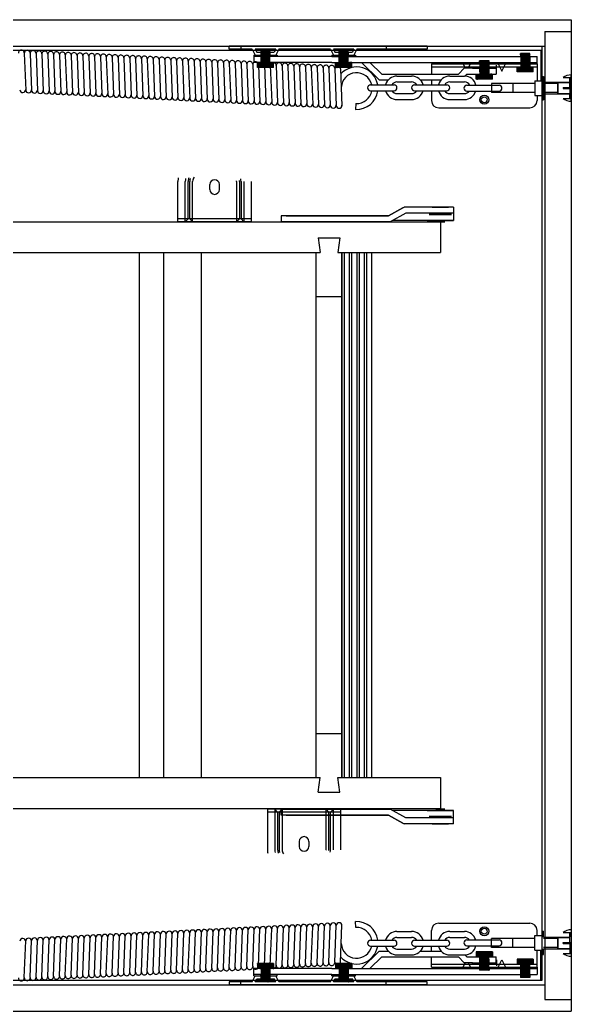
# Model space of a CAD drawing. Extents: x 336 to 3924, y 255 to 3108.
# Drawn here: x 2395 to 2772, y 967 to 1643 of the extents above; entities that cross this region are included whole.
import ezdxf

# ---------------------------------------------------------------- set-up
doc = ezdxf.new("R2010")
doc.units = 0
doc.header["$LTSCALE"] = 48.5
doc.header["$MEASUREMENT"] = 0
doc.layers.get('0').update_dxf_attribs({"linetype": 'CONTINUOUS'})
pattern_1 = [(135, (5014.53114, -12570.47671), (-0.0883883476, -0.0883883476), [])]
pattern_2 = [(225, (5014.53114, 15180.9382), (-0.0883883476, 0.0883883476), [])]

msp = doc.modelspace()

# ---------------------------------------------------------------- hatches: boundary and pattern name
at = {"linetype": 'CONTINUOUS', "ltscale": 2}
h = msp.add_hatch(dxfattribs=at)
h.set_pattern_fill('ANSI31', angle=90, style=0)
h.set_pattern_definition(pattern_1)
h.paths.add_polyline_path([(2566.08, 1621.23), (2566.26, 1623.23), (2559.81, 1623.23), (2559.98, 1621.23), (2559.98, 1614.23), (2557.53, 1614.23), (2557.53, 1610.73), (2568.53, 1610.73), (2568.53, 1614.23), (2566.08, 1614.23)])
h.paths.add_polyline_path([(2613.27, 1614.23), (2610.82, 1614.23), (2610.82, 1610.73), (2621.82, 1610.73), (2621.82, 1614.23), (2619.37, 1614.23), (2619.37, 1621.23), (2619.54, 1623.23), (2613.09, 1623.23), (2613.27, 1621.23)])
h = msp.add_hatch(dxfattribs=at)
h.set_pattern_fill('ANSI31', angle=90, style=0)
h.set_pattern_definition(pattern_1)
h.paths.add_polyline_path([(2709.21, 1606.23), (2706.76, 1606.23), (2706.76, 1602.73), (2717.76, 1602.73), (2717.76, 1606.23), (2715.31, 1606.23), (2715.31, 1613.23), (2715.48, 1615.23), (2709.03, 1615.23), (2709.21, 1613.23)])
h.paths.add_polyline_path([(2737.12, 1611.23), (2734.67, 1611.23), (2734.67, 1607.73), (2745.67, 1607.73), (2745.67, 1611.23), (2743.22, 1611.23), (2743.22, 1618.23), (2743.39, 1620.23), (2736.94, 1620.23), (2737.12, 1618.23)])
h = msp.add_hatch(dxfattribs=at)
h.set_pattern_fill('ANSI31', angle=90, style=0)
h.set_pattern_definition(pattern_2)
h.paths.add_polyline_path([(2709.21, 997.23), (2709.03, 995.23), (2715.48, 995.23), (2715.31, 997.23), (2715.31, 1004.23), (2717.76, 1004.23), (2717.76, 1007.73), (2706.76, 1007.73), (2706.76, 1004.23), (2709.21, 1004.23)])
h.paths.add_polyline_path([(2737.12, 999.23), (2737.12, 992.23), (2736.94, 990.23), (2743.39, 990.23), (2743.22, 992.23), (2743.22, 999.23), (2745.67, 999.23), (2745.67, 1002.73), (2734.67, 1002.73), (2734.67, 999.23)])
h = msp.add_hatch(dxfattribs=at)
h.set_pattern_fill('ANSI31', angle=90, style=0)
h.set_pattern_definition(pattern_2)
h.paths.add_polyline_path([(2566.08, 996.23), (2568.53, 996.23), (2568.53, 999.73), (2557.53, 999.73), (2557.53, 996.23), (2559.98, 996.23), (2559.98, 989.23), (2559.81, 987.23), (2566.26, 987.23), (2566.08, 989.23)])
h.paths.add_polyline_path([(2613.27, 989.23), (2613.09, 987.23), (2619.54, 987.23), (2619.37, 989.23), (2619.37, 996.23), (2621.82, 996.23), (2621.82, 999.73), (2610.82, 999.73), (2610.82, 996.23), (2613.27, 996.23)])

# ---------------------------------------------------------------- linework, layer by layer
at = {"color": 7, "linetype": 'CONTINUOUS', "ltscale": 2}
for p, q in [((1871.51, 1643.23), (2771.51, 1643.23)), ((2771.51, 1643.23), (2771.51, 967.23)), ((2753.51, 1635.23), (2771.51, 1635.23)), ((2753.51, 1635.23), (2753.51, 975.23)), ((1889.51, 1625.23), (2753.51, 1625.23)), ((2546.31, 1625.23), (2546.31, 1623.23)), ((2645.31, 1625.23), (2645.31, 1623.23)), ((2752.71, 1604.64), (2752.71, 1588.64)), ((2717.21, 1599.73), (2717.21, 1593.73)), ((2731.7, 1599.73), (2731.7, 1593.73)), ((2680.96, 1594.89), (2685.24, 1594.89)), ((2752.71, 1017.73), (2752.71, 1021.82)), ((2680.96, 1015.57), (2685.24, 1015.57)), ((2717.21, 1010.73), (2717.21, 1016.73)), ((2731.7, 1010.73), (2731.7, 1016.73)), ((2752.71, 1005.82), (2752.71, 1009.73)), ((2546.31, 985.23), (2546.31, 987.23)), ((2645.31, 985.23), (2645.31, 987.23)), ((1889.51, 985.23), (2753.51, 985.23)), ((2753.51, 975.23), (2771.51, 975.23)), ((1871.51, 967.23), (2771.51, 967.23))]:
    msp.add_line(p, q, dxfattribs=at)
at = {"color": 7, "linetype": 'CONTINUOUS'}
for p, q in [((2673.31, 1625.23), (2538.31, 1625.23)), ((2538.31, 1623.23), (2538.31, 1625.23)), ((2554.03, 1623.23), (2538.31, 1623.23)), ((2554.03, 1623.23), (2556.03, 1619.23)), ((2570.03, 1623.23), (2556.03, 1623.23)), ((2556.03, 1623.23), (2557.03, 1621.23)), ((2559.98, 1621.23), (2559.81, 1623.23)), ((2566.08, 1621.23), (2566.26, 1623.23)), ((2570.03, 1623.23), (2569.03, 1621.23)), ((2572.03, 1623.23), (2570.03, 1619.23)), ((2607.32, 1623.23), (2572.03, 1623.23)), ((2607.32, 1623.23), (2609.32, 1619.23)), ((2609.32, 1623.23), (2610.32, 1621.23)), ((2623.32, 1623.23), (2609.32, 1623.23)), ((2613.27, 1621.23), (2613.09, 1623.23)), ((2619.37, 1621.23), (2619.54, 1623.23)), ((2623.32, 1623.23), (2622.32, 1621.23)), ((2625.32, 1623.23), (2623.32, 1619.23)), ((2673.31, 1623.23), (2625.32, 1623.23)), ((2673.31, 1625.23), (2673.31, 1623.23)), ((2751.51, 1625.23), (2751.51, 988.23)), ((2751.51, 1622.23), (1892.51, 1622.23)), ((2398.52, 1620.35), (2399.46, 1595.37)), ((2402.52, 1620.15), (2403.46, 1595.17)), ((2406.51, 1619.96), (2407.45, 1594.97)), ((2410.51, 1619.76), (2411.45, 1594.77)), ((2414.5, 1619.56), (2415.44, 1594.57)), ((2418.5, 1619.36), (2419.44, 1594.38)), ((2422.49, 1619.16), (2423.43, 1594.18)), ((2426.49, 1618.96), (2427.43, 1593.98)), ((2430.48, 1618.76), (2431.42, 1593.78)), ((2434.48, 1618.56), (2435.42, 1593.58)), ((2438.47, 1618.36), (2439.41, 1593.38)), ((2442.47, 1618.17), (2443.41, 1593.18)), ((2446.46, 1617.97), (2447.4, 1592.98)), ((2450.46, 1617.77), (2451.4, 1592.78)), ((2454.45, 1617.57), (2455.39, 1592.59)), ((2458.45, 1617.37), (2459.39, 1592.39)), ((2462.44, 1617.17), (2463.38, 1592.19)), ((2466.44, 1616.97), (2467.38, 1591.99)), ((2470.43, 1616.77), (2471.37, 1591.79)), ((2474.43, 1616.57), (2475.37, 1591.59)), ((2478.42, 1616.38), (2479.36, 1591.39)), ((2482.42, 1616.18), (2483.36, 1591.19)), ((2486.41, 1615.98), (2487.35, 1590.99)), ((2490.41, 1615.78), (2491.35, 1590.8)), ((2555.03, 1619.23), (2559.98, 1619.23)), ((2555.03, 1619.23), (2555.03, 1618.23)), ((2555.03, 1618.23), (2555.03, 1614.23)), ((2559.98, 1618.23), (2555.03, 1618.23)), ((2557.03, 1621.23), (2559.98, 1621.23)), ((2559.78, 1619.23), (2559.78, 1618.23)), ((2559.98, 1614.23), (2559.98, 1621.23)), ((2559.98, 1621.23), (2559.98, 1619.23)), ((2566.08, 1614.23), (2566.08, 1621.23)), ((2566.08, 1621.23), (2566.08, 1619.23)), ((2566.08, 1621.23), (2569.03, 1621.23)), ((2566.08, 1619.23), (2571.03, 1619.23)), ((2608.32, 1618.23), (2566.08, 1618.23)), ((2566.28, 1619.23), (2566.28, 1618.23)), ((2571.03, 1619.23), (2571.03, 1618.23)), ((2608.32, 1619.23), (2613.27, 1619.23)), ((2608.32, 1619.23), (2608.32, 1618.23)), ((2608.32, 1618.23), (2613.27, 1618.23)), ((2610.32, 1621.23), (2613.27, 1621.23)), ((2613.07, 1619.23), (2613.07, 1618.23)), ((2613.27, 1614.23), (2613.27, 1621.23)), ((2613.27, 1621.23), (2613.27, 1619.23)), ((2619.37, 1614.23), (2619.37, 1621.23)), ((2619.37, 1621.23), (2619.37, 1619.23)), ((2619.37, 1621.23), (2622.32, 1621.23)), ((2619.37, 1619.23), (2624.32, 1619.23)), ((2619.37, 1618.23), (2624.32, 1618.23)), ((2619.57, 1619.23), (2619.57, 1618.23)), ((2624.32, 1619.23), (2624.32, 1618.23)), ((2624.32, 1618.23), (2737.21, 1618.23)), ((2750.71, 1622.23), (2624.82, 1622.23)), ((2743.39, 1620.23), (2736.94, 1620.23)), ((2737.12, 1618.23), (2736.94, 1620.23)), ((2737.12, 1618.23), (2737.12, 1611.23)), ((2743.22, 1618.23), (2743.39, 1620.23)), ((2743.22, 1618.23), (2743.22, 1611.23)), ((2743.31, 1618.23), (2748.26, 1618.23)), ((2748.26, 1613.23), (2748.26, 1618.23)), ((2750.71, 1622.23), (2750.71, 1601.73)), ((2494.4, 1615.58), (2495.34, 1590.6)), ((2498.4, 1615.38), (2499.34, 1590.4)), ((2502.39, 1615.18), (2503.33, 1590.2)), ((2506.39, 1614.98), (2507.33, 1590)), ((2510.39, 1614.78), (2511.32, 1589.8)), ((2514.38, 1614.59), (2515.32, 1589.6)), ((2518.38, 1614.39), (2519.31, 1589.4)), ((2522.37, 1614.19), (2523.31, 1589.2)), ((2526.37, 1613.99), (2527.3, 1589.01)), ((2530.36, 1613.79), (2531.3, 1588.81)), ((2534.36, 1613.59), (2535.29, 1588.61)), ((2538.35, 1613.39), (2539.29, 1588.41)), ((2542.35, 1613.19), (2543.28, 1588.21)), ((2546.34, 1612.99), (2547.28, 1588.01)), ((2550.34, 1612.8), (2551.27, 1587.81)), ((2554.33, 1612.6), (2555.27, 1587.61)), ((2559.98, 1614.23), (2555.03, 1614.23)), ((2557.53, 1610.73), (2557.53, 1614.23)), ((2568.53, 1610.73), (2557.53, 1610.73)), ((2558.33, 1612.4), (2559.26, 1587.42)), ((2562.32, 1612.2), (2563.26, 1587.22)), ((2608.32, 1614.23), (2566.08, 1614.23)), ((2566.32, 1612), (2567.25, 1587.02)), ((2568.53, 1610.73), (2568.53, 1614.23)), ((2570.31, 1611.8), (2571.25, 1586.82)), ((2574.31, 1611.6), (2575.24, 1586.62)), ((2578.3, 1611.4), (2579.24, 1586.42)), ((2582.3, 1611.2), (2583.23, 1586.22)), ((2586.29, 1611.01), (2587.23, 1586.02)), ((2590.29, 1610.81), (2591.22, 1585.82)), ((2594.28, 1610.61), (2595.22, 1585.63)), ((2598.28, 1610.41), (2599.21, 1585.43)), ((2602.27, 1610.21), (2603.21, 1585.23)), ((2606.27, 1610.01), (2607.2, 1585.03)), ((2608.32, 1614.23), (2613.27, 1614.23)), ((2610.26, 1609.81), (2611.2, 1584.83)), ((2610.82, 1610.73), (2610.82, 1614.23)), ((2621.82, 1610.73), (2610.82, 1610.73)), ((2614.25, 1609.72), (2615.19, 1584.63)), ((2619.37, 1614.23), (2709.12, 1614.23)), ((2621.82, 1610.73), (2621.82, 1614.23)), ((2640.6, 1602.23), (2628.6, 1614.23)), ((2642.26, 1606.23), (2634.26, 1614.23)), ((2676.26, 1613.23), (2709.21, 1613.23)), ((2676.26, 1613.23), (2676.26, 1606.23)), ((2676.26, 1611.23), (2709.21, 1611.23)), ((2698.6, 1610.23), (2694.6, 1606.23)), ((2697.76, 1613.23), (2699.26, 1610.23)), ((2704.26, 1610.23), (2698.6, 1610.23)), ((2701.26, 1610.23), (2702.76, 1613.23)), ((2704.26, 1611.23), (2704.26, 1610.23)), ((2704.26, 1610.23), (2709.21, 1610.23)), ((2709.01, 1611.23), (2709.01, 1610.23)), ((2715.48, 1615.23), (2709.03, 1615.23)), ((2709.21, 1613.23), (2709.03, 1615.23)), ((2709.21, 1613.23), (2709.21, 1606.23)), ((2709.21, 1607.73), (2709.21, 1609.73)), ((2715.31, 1613.23), (2715.48, 1615.23)), ((2715.31, 1613.23), (2715.31, 1606.23)), ((2715.31, 1613.23), (2737.21, 1613.23)), ((2715.31, 1611.23), (2737.21, 1611.23)), ((2715.31, 1610.23), (2720.26, 1610.23)), ((2715.31, 1607.73), (2715.31, 1609.73)), ((2715.39, 1614.23), (2737.21, 1614.23)), ((2715.51, 1611.23), (2715.51, 1610.23)), ((2720.26, 1611.23), (2720.26, 1610.23)), ((2720.26, 1610.23), (2720.26, 1606.23)), ((2720.55, 1608.23, 0.07), (2720.55, 1612.23, 0.07)), ((2721.76, 1613.23), (2724.26, 1608.23)), ((2724.26, 1608.23), (2726.76, 1613.23)), ((2732.26, 1613.23), (2732.26, 1614.23)), ((2732.26, 1613.23), (2737.21, 1613.23)), ((2734.67, 1607.73), (2734.67, 1611.23)), ((2737.01, 1613.23), (2737.01, 1614.23)), ((2743.31, 1614.23), (2748.26, 1614.23)), ((2743.31, 1613.23), (2748.26, 1613.23)), ((2743.31, 1613.23), (2748.26, 1613.23)), ((2743.31, 1611.23), (2748.26, 1611.23)), ((2743.51, 1613.23), (2743.51, 1614.23)), ((2745.67, 1607.73), (2745.67, 1611.23)), ((2748.26, 1613.23), (2748.26, 1601.73)), ((2640.6, 1602.23), (2646.75, 1602.23)), ((2642.26, 1606.23), (2694.6, 1606.23)), ((2652.71, 1604.89), (2662.71, 1604.89)), ((2668.66, 1602.23), (2682.75, 1602.23)), ((2676.26, 1602.23), (2676.26, 1598.89)), ((2688.71, 1604.89), (2698.71, 1604.89)), ((2700.26, 1606.23), (2698.91, 1604.88)), ((2700.26, 1606.23), (2709.21, 1606.23)), ((2706.76, 1602.73), (2706.76, 1606.23)), ((2717.76, 1602.73), (2706.76, 1602.73)), ((2715.31, 1606.23), (2720.26, 1606.23)), ((2717.76, 1602.73), (2717.76, 1606.23)), ((2745.67, 1607.73), (2734.67, 1607.73)), ((2751.71, 1604.64), (2751.71, 1588.64)), ((2751.71, 1604.64), (2752.71, 1604.64)), ((2766.01, 1603.85), (2771.51, 1603.85)), ((2770.71, 1597.53), (2770.71, 1603.85)), ((2771.51, 1587.73), (2771.51, 1605.73)), ((2634.64, 1598.89), (2650.71, 1598.89)), ((2652.71, 1600.89), (2662.71, 1600.89)), ((2664.71, 1598.89), (2686.71, 1598.89)), ((2688.71, 1600.89), (2698.71, 1600.89)), ((2700.33, 1598.63), (2722.33, 1598.63)), ((2746.71, 1599.73), (2717.21, 1599.73)), ((2746.71, 1601.73), (2746.71, 1591.73)), ((2746.71, 1601.73), (2751.71, 1601.73)), ((2746.71, 1599.73), (2746.71, 1593.73)), ((2762.51, 1599.73), (2751.71, 1599.73)), ((2752.71, 1600.73), (2770.71, 1600.73)), ((2762.51, 1600.48), (2770.31, 1600.48)), ((2762.51, 1592.98), (2762.51, 1600.48)), ((2762.51, 1600.48), (2762.51, 1592.98)), ((2766.01, 1597.13), (2766.01, 1596.33)), ((2766.01, 1597.13), (2770.31, 1597.13)), ((2766.01, 1596.33), (2770.31, 1596.33)), ((2770.71, 1596.4), (2770.71, 1589.61)), ((2634.64, 1594.89), (2650.71, 1594.89)), ((2652.71, 1592.89), (2662.71, 1592.89)), ((2652.71, 1588.89), (2662.71, 1588.89)), ((2664.71, 1594.89), (2680.96, 1594.89)), ((2676.26, 1594.89), (2676.26, 1588.23)), ((2685.24, 1594.89), (2686.71, 1594.89)), ((2688.71, 1592.89), (2698.71, 1592.89)), ((2688.71, 1588.89), (2698.71, 1588.89)), ((2700.33, 1594.63), (2722.33, 1594.63)), ((2746.71, 1593.73), (2717.21, 1593.73)), ((2746.71, 1591.73), (2751.71, 1591.73)), ((2748.26, 1591.73), (2748.26, 1588.23)), ((2762.51, 1593.73), (2751.71, 1593.73)), ((2751.71, 1588.64), (2752.71, 1588.64)), ((2752.71, 1592.73), (2770.71, 1592.73)), ((2762.51, 1592.98), (2770.31, 1592.98)), ((2766.01, 1589.61), (2771.51, 1589.61)), ((2770.71, 1589.61), (2770.71, 1592.58)), ((2624.69, 1586.16), (2624.49, 1582.17)), ((2681.26, 1583.23), (2743.26, 1583.23)), ((2503.32, 1505.48), (2503.32, 1532.98)), ((2508.32, 1505.48), (2508.32, 1532.98)), ((2510.32, 1507.48), (2510.32, 1532.98)), ((2511.32, 1507.48), (2511.32, 1532.98)), ((2513.32, 1505.48), (2513.32, 1532.98)), ((2525.07, 1527.48), (2525.07, 1530.98)), ((2531.57, 1527.48), (2531.57, 1530.98)), ((2543.32, 1532.98), (2543.32, 1505.48)), ((2545.32, 1532.98), (2545.32, 1507.48)), ((2546.32, 1532.98), (2546.32, 1507.48)), ((2548.32, 1532.98), (2548.32, 1505.48)), ((2553.32, 1532.98), (2553.32, 1505.48)), ((2647.01, 1509.48), (2656.8, 1514.97)), ((2656.8, 1514.97, 25), (2647.01, 1509.48, 25)), ((2656.8, 1514.97), (2657.71, 1515.48)), ((2656.8, 1514.97, 25), (2657.71, 1515.48, 25)), ((2657.71, 1515.48), (2657.71, 1515.48, 25)), ((2658.76, 1515.48), (2657.71, 1515.48)), ((2687.81, 1515.48, 25), (2657.71, 1515.48, 25)), ((2691.16, 1515.48), (2658.76, 1515.48)), ((2691.16, 1515.48, 12.5), (2691.16, 1506.48, 12.5)), ((2553.32, 1507.48), (2503.32, 1507.48)), ((2510.32, 1507.48), (2508.32, 1505.48)), ((2513.32, 1505.48), (2511.32, 1507.48)), ((2545.32, 1507.48), (2543.32, 1505.48)), ((2548.32, 1505.48), (2546.32, 1507.48)), ((2647.01, 1509.48), (2573.67, 1509.48)), ((2573.67, 1509.48, 12.5), (2573.67, 1509.48)), ((2573.67, 1509.48, 12.5), (2573.67, 1505.48)), ((2577.02, 1509.48, 25), (2647.01, 1509.48, 25)), ((2647.01, 1509.48, 25), (2647.01, 1509.48)), ((2658.76, 1511.48), (2648.06, 1505.48)), ((2691.16, 1511.48), (2658.76, 1511.48)), ((2687.81, 1511.48, 25), (2658.76, 1511.48, 25)), ((1929.32, 1505.48), (2682.32, 1505.48)), ((2553.32, 1505.48), (2503.32, 1505.48)), ((2573.67, 1505.48, 37.5), (2648.06, 1505.48, 25)), ((2648.06, 1505.48), (2573.67, 1505.48, 12.5)), ((2682.32, 1505.48), (2682.32, 1484.48)), ((2598.97, 1494.48), (2613.67, 1494.48)), ((2598.97, 1494.48), (2600.3, 1484.48)), ((2613.67, 1494.48), (2612.34, 1484.48)), ((2361.34, 1484.48), (2600.3, 1484.48)), ((2476.91, 1484.48), (2476.91, 1324.32)), ((2493.36, 1484.48), (2493.36, 1324.32)), ((2519.25, 1484.48), (2519.25, 1324.32)), ((2597.57, 1324.32), (2597.57, 1484.48)), ((2612.34, 1484.48), (2682.32, 1484.48)), ((2615.07, 1324.32), (2615.07, 1484.48)), ((2615.26, 1324.32), (2615.26, 1484.48)), ((2616.86, 1324.32), (2616.86, 1484.48)), ((2620.4, 1324.32), (2620.4, 1484.48)), ((2621.99, 1324.32), (2621.99, 1484.48)), ((2625.53, 1324.32), (2625.53, 1484.48)), ((2627.12, 1324.32), (2627.12, 1484.48)), ((2630.66, 1324.32), (2630.66, 1484.48)), ((2632.25, 1324.32), (2632.25, 1484.48)), ((2635.63, 1324.32), (2635.63, 1484.48)), ((2597.57, 1454.48), (2615.07, 1454.48)), ((2476.91, 1324.32), (2476.91, 1126.48)), ((2493.36, 1324.32), (2493.36, 1126.48)), ((2519.25, 1324.32), (2519.25, 1126.48)), ((2597.57, 1126.48), (2597.57, 1324.32)), ((2615.07, 1126.48), (2615.07, 1324.32)), ((2615.26, 1126.48), (2615.26, 1324.32)), ((2616.86, 1126.48), (2616.86, 1324.32)), ((2620.4, 1126.48), (2620.4, 1324.32)), ((2621.99, 1126.48), (2621.99, 1324.32)), ((2625.53, 1126.48), (2625.53, 1324.32)), ((2627.12, 1126.48), (2627.12, 1324.32)), ((2630.66, 1126.48), (2630.66, 1324.32)), ((2632.25, 1126.48), (2632.25, 1324.32)), ((2635.63, 1126.48), (2635.63, 1324.32)), ((2597.57, 1156.48), (2615.07, 1156.48)), ((2361.34, 1126.48), (2600.3, 1126.48)), ((2598.97, 1116.48), (2600.3, 1126.48)), ((2613.67, 1116.48), (2612.34, 1126.48)), ((2612.34, 1126.48), (2682.32, 1126.48)), ((2598.97, 1116.48), (2613.67, 1116.48)), ((1929.32, 1105.48), (2682.32, 1105.48)), ((2614.32, 1104.98), (2564.32, 1104.98)), ((2564.32, 1104.98), (2564.32, 1077.48)), ((2614.32, 1102.98), (2564.32, 1102.98)), ((2571.32, 1102.98), (2569.32, 1104.98)), ((2569.32, 1104.98), (2569.32, 1077.48)), ((2571.32, 1102.98), (2571.32, 1077.48)), ((2574.32, 1104.98), (2572.32, 1102.98)), ((2572.32, 1102.98), (2572.32, 1077.48)), ((2648.06, 1104.98), (2573.67, 1104.98, 12.5)), ((2573.67, 1100.98, 12.5), (2573.67, 1104.98)), ((2573.67, 1104.98, 37.5), (2648.06, 1104.98, 25)), ((2574.32, 1104.98), (2574.32, 1077.48)), ((2606.32, 1102.98), (2604.32, 1104.98)), ((2604.32, 1077.48), (2604.32, 1104.98)), ((2606.32, 1077.48), (2606.32, 1102.98)), ((2609.32, 1104.98), (2607.32, 1102.98)), ((2607.32, 1077.48), (2607.32, 1102.98)), ((2609.32, 1077.48), (2609.32, 1104.98)), ((2614.32, 1077.48), (2614.32, 1104.98)), ((2658.76, 1098.98), (2648.06, 1104.98)), ((2691.16, 1094.98, 12.5), (2691.16, 1103.98, 12.5)), ((2573.67, 1100.98, 12.5), (2573.67, 1100.98)), ((2647.01, 1100.98), (2573.67, 1100.98)), ((2577.02, 1100.98, 25), (2647.01, 1100.98, 25)), ((2647.01, 1100.98, 25), (2647.01, 1100.98)), ((2647.01, 1100.98), (2656.8, 1095.49)), ((2656.8, 1095.49, 25), (2647.01, 1100.98, 25)), ((2656.8, 1095.49), (2657.71, 1094.98)), ((2656.8, 1095.49, 25), (2657.71, 1094.98, 25)), ((2691.16, 1098.98), (2658.76, 1098.98)), ((2687.81, 1098.98, 25), (2658.76, 1098.98, 25)), ((2657.71, 1094.98), (2657.71, 1094.98, 25)), ((2658.76, 1094.98), (2657.71, 1094.98)), ((2687.81, 1094.98, 25), (2657.71, 1094.98, 25)), ((2691.16, 1094.98), (2658.76, 1094.98)), ((2586.07, 1082.98), (2586.07, 1079.48)), ((2592.57, 1082.98), (2592.57, 1079.48)), ((2624.69, 1024.3), (2624.49, 1028.29)), ((2514.38, 995.88), (2515.32, 1020.86)), ((2518.38, 996.08), (2519.31, 1021.06)), ((2522.37, 996.27), (2523.31, 1021.26)), ((2526.37, 996.47), (2527.3, 1021.46)), ((2530.36, 996.67), (2531.3, 1021.65)), ((2534.36, 996.87), (2535.29, 1021.85)), ((2538.35, 997.07), (2539.29, 1022.05)), ((2542.35, 997.27), (2543.28, 1022.25)), ((2546.34, 997.47), (2547.28, 1022.45)), ((2550.34, 997.67), (2551.27, 1022.65)), ((2554.33, 997.87), (2555.27, 1022.85)), ((2558.33, 998.06), (2559.26, 1023.05)), ((2562.32, 998.26), (2563.26, 1023.25)), ((2566.32, 998.46), (2567.25, 1023.44)), ((2570.31, 998.66), (2571.25, 1023.64)), ((2574.31, 998.86), (2575.24, 1023.84)), ((2578.3, 999.06), (2579.24, 1024.04)), ((2582.3, 999.26), (2583.23, 1024.24)), ((2586.29, 999.46), (2587.23, 1024.44)), ((2590.29, 999.66), (2591.22, 1024.64)), ((2594.28, 999.85), (2595.22, 1024.84)), ((2598.28, 1000.05), (2599.21, 1025.04)), ((2602.27, 1000.25), (2603.21, 1025.23)), ((2606.27, 1000.45), (2607.2, 1025.43)), ((2610.26, 1000.65), (2611.2, 1025.63)), ((2614.25, 1000.75), (2615.19, 1025.83)), ((2652.71, 1021.57), (2662.71, 1021.57)), ((2676.26, 1015.57), (2676.26, 1022.23)), ((2681.26, 1027.23), (2743.26, 1027.23)), ((2688.71, 1021.57), (2698.71, 1021.57)), ((2748.26, 1018.73), (2748.26, 1022.23)), ((2751.71, 1021.82), (2752.71, 1021.82)), ((2751.71, 1005.82), (2751.71, 1021.82)), ((2766.01, 1020.85), (2771.51, 1020.85)), ((2770.71, 1014.06), (2770.71, 1020.85)), ((2770.71, 1020.85), (2770.71, 1017.88)), ((2771.51, 1022.73), (2771.51, 1004.73)), ((2398.52, 990.11), (2399.46, 1015.09)), ((2402.52, 990.31), (2403.46, 1015.29)), ((2406.51, 990.51), (2407.45, 1015.49)), ((2410.51, 990.71), (2411.45, 1015.69)), ((2414.5, 990.9), (2415.44, 1015.89)), ((2418.5, 991.1), (2419.44, 1016.09)), ((2422.49, 991.3), (2423.43, 1016.28)), ((2426.49, 991.5), (2427.43, 1016.48)), ((2430.48, 991.7), (2431.42, 1016.68)), ((2434.48, 991.9), (2435.42, 1016.88)), ((2438.47, 992.1), (2439.41, 1017.08)), ((2442.47, 992.3), (2443.41, 1017.28)), ((2446.46, 992.5), (2447.4, 1017.48)), ((2450.46, 992.69), (2451.4, 1017.68)), ((2454.45, 992.89), (2455.39, 1017.88)), ((2458.45, 993.09), (2459.39, 1018.07)), ((2462.44, 993.29), (2463.38, 1018.27)), ((2466.44, 993.49), (2467.38, 1018.47)), ((2470.43, 993.69), (2471.37, 1018.67)), ((2474.43, 993.89), (2475.37, 1018.87)), ((2478.42, 994.09), (2479.36, 1019.07)), ((2482.42, 994.29), (2483.36, 1019.27)), ((2486.41, 994.48), (2487.35, 1019.47)), ((2490.41, 994.68), (2491.35, 1019.67)), ((2494.4, 994.88), (2495.34, 1019.86)), ((2498.4, 995.08), (2499.34, 1020.06)), ((2502.39, 995.28), (2503.33, 1020.26)), ((2506.39, 995.48), (2507.33, 1020.46)), ((2510.39, 995.68), (2511.32, 1020.66)), ((2634.64, 1015.57), (2650.71, 1015.57)), ((2652.71, 1017.57), (2662.71, 1017.57)), ((2664.71, 1015.57), (2680.96, 1015.57)), ((2685.24, 1015.57), (2686.71, 1015.57)), ((2688.71, 1017.57), (2698.71, 1017.57)), ((2700.33, 1015.83), (2722.33, 1015.83)), ((2746.71, 1016.73), (2717.21, 1016.73)), ((2746.71, 1018.73), (2751.71, 1018.73)), ((2746.71, 1008.73), (2746.71, 1018.73)), ((2746.71, 1010.73), (2746.71, 1016.73)), ((2752.71, 1017.73), (2770.71, 1017.73)), ((2762.51, 1016.73), (2752.71, 1016.73)), ((2762.51, 1017.48), (2770.31, 1017.48)), ((2762.51, 1009.98), (2762.51, 1017.48)), ((2762.51, 1017.48), (2762.51, 1009.98)), ((2766.01, 1014.13), (2770.31, 1014.13)), ((2766.01, 1013.33), (2766.01, 1014.13)), ((2640.6, 1008.23), (2628.6, 996.23)), ((2634.64, 1011.57), (2650.71, 1011.57)), ((2640.6, 1008.23), (2646.75, 1008.23)), ((2652.71, 1009.57), (2662.71, 1009.57)), ((2664.71, 1011.57), (2686.71, 1011.57)), ((2668.66, 1008.23), (2682.75, 1008.23)), ((2676.26, 1008.23), (2676.26, 1011.57)), ((2688.71, 1009.57), (2698.71, 1009.57)), ((2700.33, 1011.83), (2722.33, 1011.83)), ((2717.76, 1007.73), (2706.76, 1007.73)), ((2706.76, 1007.73), (2706.76, 1004.23)), ((2746.71, 1010.73), (2717.21, 1010.73)), ((2717.76, 1007.73), (2717.76, 1004.23)), ((2746.71, 1008.73), (2751.71, 1008.73)), ((2748.26, 997.23), (2748.26, 1008.73)), ((2750.71, 988.23), (2750.71, 1008.73)), ((2762.51, 1010.73), (2752.71, 1010.73)), ((2752.71, 1009.73), (2770.71, 1009.73)), ((2762.51, 1009.98), (2770.31, 1009.98)), ((2766.01, 1013.33), (2770.31, 1013.33)), ((2770.71, 1012.93), (2770.71, 1006.61)), ((2642.26, 1004.23), (2634.26, 996.23)), ((2642.26, 1004.23), (2694.6, 1004.23)), ((2652.71, 1005.57), (2662.71, 1005.57)), ((2676.26, 997.23), (2676.26, 1004.23)), ((2688.71, 1005.57), (2698.71, 1005.57)), ((2698.6, 1000.23), (2694.6, 1004.23)), ((2700.26, 1004.23), (2698.91, 1005.58)), ((2700.26, 1004.23), (2709.21, 1004.23)), ((2709.21, 997.23), (2709.21, 1004.23)), ((2709.21, 1002.73), (2709.21, 1000.73)), ((2715.31, 997.23), (2715.31, 1004.23)), ((2715.31, 1004.23), (2720.26, 1004.23)), ((2715.31, 1002.73), (2715.31, 1000.73)), ((2720.26, 1000.23), (2720.26, 1004.23)), ((2720.55, 1002.23, 0.07), (2720.55, 998.23, 0.07)), ((2721.76, 997.23), (2724.26, 1002.23)), ((2724.26, 1002.23), (2726.76, 997.23)), ((2734.67, 1002.73), (2734.67, 999.23)), ((2745.67, 1002.73), (2734.67, 1002.73)), ((2745.67, 1002.73), (2745.67, 999.23)), ((2751.71, 1005.82), (2752.71, 1005.82)), ((2766.01, 1006.61), (2771.51, 1006.61)), ((2559.98, 996.23), (2555.03, 996.23)), ((2555.03, 992.23), (2555.03, 996.23)), ((2557.53, 999.73), (2557.53, 996.23)), ((2568.53, 999.73), (2557.53, 999.73)), ((2559.98, 996.23), (2559.98, 989.23)), ((2608.32, 996.23), (2566.08, 996.23)), ((2566.08, 996.23), (2566.08, 989.23)), ((2568.53, 999.73), (2568.53, 996.23)), ((2608.32, 996.23), (2613.27, 996.23)), ((2610.82, 999.73), (2610.82, 996.23)), ((2621.82, 999.73), (2610.82, 999.73)), ((2613.27, 996.23), (2613.27, 989.23)), ((2619.37, 996.23), (2709.12, 996.23)), ((2619.37, 996.23), (2619.37, 989.23)), ((2621.82, 999.73), (2621.82, 996.23)), ((2676.26, 999.23), (2709.21, 999.23)), ((2676.26, 997.23), (2709.21, 997.23)), ((2697.76, 997.23), (2699.26, 1000.23)), ((2704.26, 1000.23), (2698.6, 1000.23)), ((2701.26, 1000.23), (2702.76, 997.23)), ((2704.26, 999.23), (2704.26, 1000.23)), ((2704.26, 1000.23), (2709.21, 1000.23)), ((2709.01, 999.23), (2709.01, 1000.23)), ((2709.21, 997.23), (2709.03, 995.23)), ((2715.48, 995.23), (2709.03, 995.23)), ((2715.31, 1000.23), (2720.26, 1000.23)), ((2715.31, 999.23), (2737.21, 999.23)), ((2715.31, 997.23), (2737.21, 997.23)), ((2715.31, 997.23), (2715.48, 995.23)), ((2715.39, 996.23), (2737.21, 996.23)), ((2715.51, 999.23), (2715.51, 1000.23)), ((2720.26, 999.23), (2720.26, 1000.23)), ((2732.26, 997.23), (2737.21, 997.23)), ((2732.26, 997.23), (2732.26, 996.23)), ((2737.01, 997.23), (2737.01, 996.23)), ((2737.12, 992.23), (2737.12, 999.23)), ((2743.22, 992.23), (2743.22, 999.23)), ((2743.31, 999.23), (2748.26, 999.23)), ((2743.31, 997.23), (2748.26, 997.23)), ((2743.31, 997.23), (2748.26, 997.23)), ((2743.31, 996.23), (2748.26, 996.23)), ((2743.51, 997.23), (2743.51, 996.23)), ((2748.26, 997.23), (2748.26, 992.23)), ((2751.51, 988.23), (1892.51, 988.23)), ((2554.03, 987.23), (2538.31, 987.23)), ((2538.31, 987.23), (2538.31, 985.23)), ((2554.03, 987.23), (2556.03, 991.23)), ((2559.98, 992.23), (2555.03, 992.23)), ((2555.03, 991.23), (2555.03, 992.23)), ((2555.03, 991.23), (2559.98, 991.23)), ((2556.03, 987.23), (2557.03, 989.23)), ((2570.03, 987.23), (2556.03, 987.23)), ((2557.03, 989.23), (2559.98, 989.23)), ((2559.78, 991.23), (2559.78, 992.23)), ((2559.98, 989.23), (2559.81, 987.23)), ((2559.98, 989.23), (2559.98, 991.23)), ((2608.32, 992.23), (2566.08, 992.23)), ((2566.08, 991.23), (2571.03, 991.23)), ((2566.08, 989.23), (2566.08, 991.23)), ((2566.08, 989.23), (2569.03, 989.23)), ((2566.08, 989.23), (2566.26, 987.23)), ((2566.28, 991.23), (2566.28, 992.23)), ((2570.03, 987.23), (2569.03, 989.23)), ((2572.03, 987.23), (2570.03, 991.23)), ((2571.03, 991.23), (2571.03, 992.23)), ((2607.32, 987.23), (2572.03, 987.23)), ((2607.32, 987.23), (2609.32, 991.23)), ((2608.32, 992.23), (2613.27, 992.23)), ((2608.32, 991.23), (2608.32, 992.23)), ((2608.32, 991.23), (2613.27, 991.23)), ((2609.32, 987.23), (2610.32, 989.23)), ((2623.32, 987.23), (2609.32, 987.23)), ((2610.32, 989.23), (2613.27, 989.23)), ((2613.07, 991.23), (2613.07, 992.23)), ((2613.27, 989.23), (2613.09, 987.23)), ((2613.27, 989.23), (2613.27, 991.23)), ((2619.37, 992.23), (2624.32, 992.23)), ((2619.37, 991.23), (2624.32, 991.23)), ((2619.37, 989.23), (2619.37, 991.23)), ((2619.37, 989.23), (2622.32, 989.23)), ((2619.37, 989.23), (2619.54, 987.23)), ((2619.57, 991.23), (2619.57, 992.23)), ((2623.32, 987.23), (2622.32, 989.23)), ((2625.32, 987.23), (2623.32, 991.23)), ((2624.32, 992.23), (2737.21, 992.23)), ((2624.32, 991.23), (2624.32, 992.23)), ((2750.71, 988.23), (2624.82, 988.23)), ((2673.31, 987.23), (2625.32, 987.23)), ((2673.31, 985.23), (2673.31, 987.23)), ((2737.12, 992.23), (2736.94, 990.23)), ((2743.39, 990.23), (2736.94, 990.23)), ((2743.22, 992.23), (2743.39, 990.23)), ((2743.31, 992.23), (2748.26, 992.23)), ((2673.31, 985.23), (2538.31, 985.23))]:
    msp.add_line(p, q, dxfattribs=at)
at = {"color": 7, "linetype": 'CONTINUOUS', "extrusion": (-1.22461e-16, 1, 0)}
for p, q in [((2691.16, 1506.48, 37.5), (2649.84, 1506.48, 37.5)), ((2673.36, 1506.48, 12.5), (2691.16, 1506.48, 12.5))]:
    msp.add_line(p, q, dxfattribs=at)
msp.add_line((2682.32, 1126.48), (2682.32, 1103.74))
at = {"color": 7, "linetype": 'CONTINUOUS', "extrusion": (-1.22461e-16, -1, 0)}
for p, q in [((2691.16, 1103.98, 37.5), (2649.84, 1103.98, 37.5)), ((2673.36, 1103.98, 12.5), (2691.16, 1103.98, 12.5))]:
    msp.add_line(p, q, dxfattribs=at)
at = {"color": 7, "linetype": 'CONTINUOUS'}
for centre, radius in [((2712.26, 1588.73), 3.05), ((2712.21, 1588.73), 2), ((2712.26, 1021.73), 3.05), ((2712.21, 1021.73), 2)]:
    msp.add_circle(centre, radius, dxfattribs=at)
at = {"color": 7, "linetype": 'CONTINUOUS', "extrusion": (1.22461e-16, -1, 0)}
msp.add_circle((2682.26, 12.5, -1515.48), 5.5, dxfattribs=at)
at = {"color": 7, "linetype": 'CONTINUOUS', "extrusion": (-1.22461e-16, 1, 0)}
for centre, radius in [((-2682.26, 12.5, 1510.48), 7.55), ((-2682.26, 12.5, 1510.48), 3.25), ((-2682.26, 12.5, 1505.48), 3)]:
    msp.add_circle(centre, radius, dxfattribs=at)
at = {"color": 7, "linetype": 'CONTINUOUS', "extrusion": (-1.22461e-16, -1, 0)}
for centre, radius in [((2682.26, 12.5, -1104.98), 3), ((2682.26, 12.5, -1099.98), 7.55), ((2682.26, 12.5, -1099.98), 3.25)]:
    msp.add_circle(centre, radius, dxfattribs=at)
at = {"color": 7, "linetype": 'CONTINUOUS', "extrusion": (1.22461e-16, 1, 0)}
msp.add_circle((-2682.26, 12.5, 1094.98), 5.5, dxfattribs=at)
at = {"color": 7, "linetype": 'CONTINUOUS'}
for centre, radius, start, end in [((2396.53, 1620.63), 2, 2.15, 182.15), ((2400.52, 1620.43), 2, 2.15, 182.15), ((2404.52, 1620.23), 2, 2.15, 182.15), ((2408.51, 1620.03), 2, 2.15, 182.15), ((2412.51, 1619.83), 2, 2.15, 182.15), ((2416.5, 1619.63), 2, 2.15, 182.15), ((2420.5, 1619.43), 2, 2.15, 182.15), ((2424.49, 1619.23), 2, 2.15, 182.15), ((2428.49, 1619.04), 2, 2.15, 182.15), ((2432.48, 1618.84), 2, 2.15, 182.15), ((2436.48, 1618.64), 2, 2.15, 182.15), ((2440.47, 1618.44), 2, 2.15, 182.15), ((2444.47, 1618.24), 2, 2.15, 182.15), ((2448.46, 1618.04), 2, 2.15, 182.15), ((2452.46, 1617.84), 2, 2.15, 182.15), ((2456.45, 1617.64), 2, 2.15, 182.15), ((2460.45, 1617.44), 2, 2.15, 182.15), ((2464.44, 1617.25), 2, 2.15, 182.15), ((2468.44, 1617.05), 2, 2.15, 182.15), ((2472.43, 1616.85), 2, 2.15, 182.15), ((2476.43, 1616.65), 2, 2.15, 182.15), ((2480.42, 1616.45), 2, 2.15, 182.15), ((2484.42, 1616.25), 2, 2.15, 182.15), ((2488.41, 1616.05), 2, 2.15, 182.15), ((2492.41, 1615.85), 2, 2.15, 182.15), ((2496.4, 1615.65), 2, 2.15, 182.15), ((2500.4, 1615.46), 2, 2.15, 182.15), ((2504.39, 1615.26), 2, 2.15, 182.15), ((2508.39, 1615.06), 2, 2.15, 182.15), ((2512.38, 1614.86), 2, 2.15, 182.15), ((2516.38, 1614.66), 2, 2.15, 182.15), ((2520.37, 1614.46), 2, 2.15, 182.15), ((2524.37, 1614.26), 2, 2.15, 182.15), ((2528.36, 1614.06), 2, 2.15, 182.15), ((2532.36, 1613.86), 2, 2.15, 182.15), ((2536.35, 1613.67), 2, 2.15, 182.15), ((2540.35, 1613.47), 2, 2.15, 182.15), ((2544.34, 1613.27), 2, 2.15, 182.15), ((2548.34, 1613.07), 2, 2.15, 182.15), ((2552.33, 1612.87), 2, 2.15, 182.15), ((2556.33, 1612.67), 2, 2.15, 182.15), ((2560.32, 1612.47), 2, 2.15, 182.15), ((2564.32, 1612.27), 2, 2.15, 182.15), ((2568.31, 1612.07), 2, 2.15, 182.15), ((2572.31, 1611.88), 2, 2.15, 182.15), ((2576.3, 1611.68), 2, 2.15, 182.15), ((2580.3, 1611.48), 2, 2.15, 182.15), ((2584.29, 1611.28), 2, 2.15, 182.15), ((2588.29, 1611.08), 2, 2.15, 182.15), ((2592.28, 1610.88), 2, 2.15, 182.15), ((2596.28, 1610.68), 2, 2.15, 182.15), ((2600.27, 1610.48), 2, 2.15, 182.15), ((2604.27, 1610.28), 2, 2.15, 182.15), ((2608.26, 1610.09), 2, 2.15, 182.15), ((2612.26, 1609.89), 2, 355.07668, 182.15), ((2625.21, 1596.65), 14.5, 8.87149, 138.31873), ((2625.21, 1596.65), 10.5, 12.29638, 177.15), ((2652.71, 1596.89), 8, 90, 165.52249), ((2662.71, 1596.89), 8, 14.47751, 90), ((2688.71, 1596.89), 8, 90, 165.52249), ((2698.71, 1596.89), 8, 12.60685, 90), ((2771.51, 1596.73), 9, 90, 127.66989), ((2397.47, 1595.64), 2, 182.15, 2.15), ((2401.46, 1595.45), 2, 182.15, 2.15), ((2634.64, 1596.89), 2, 90, 270), ((2652.71, 1596.89), 4, 90, 150), ((2650.71, 1596.89), 2, 270, 90), ((2662.71, 1596.89), 4, 30, 90), ((2664.71, 1596.89), 2, 90, 270), ((2688.71, 1596.89), 4, 90, 150), ((2686.71, 1596.89), 2, 270, 90), ((2700.33, 1596.63), 2, 90, 270), ((2698.71, 1596.89), 4, 25.88203, 90), ((2722.33, 1596.63), 2, 270, 90), ((2770.31, 1600.88), 0.4, 270, 0), ((2770.31, 1597.53), 0.4, 270, 0), ((2770.31, 1597.53), 1.2, 270, 0), ((2405.46, 1595.25), 2, 182.15, 2.15), ((2409.45, 1595.05), 2, 182.15, 2.15), ((2413.45, 1594.85), 2, 182.15, 2.15), ((2417.44, 1594.65), 2, 182.15, 2.15), ((2421.44, 1594.45), 2, 182.15, 2.15), ((2425.43, 1594.25), 2, 182.15, 2.15), ((2429.43, 1594.05), 2, 182.15, 2.15), ((2433.42, 1593.85), 2, 182.15, 2.15), ((2437.42, 1593.66), 2, 182.15, 2.15), ((2441.41, 1593.46), 2, 182.15, 2.15), ((2445.41, 1593.26), 2, 182.15, 2.15), ((2449.4, 1593.06), 2, 182.15, 2.15), ((2453.4, 1592.86), 2, 182.15, 2.15), ((2457.39, 1592.66), 2, 182.15, 2.15), ((2461.39, 1592.46), 2, 182.15, 2.15), ((2465.38, 1592.26), 2, 182.15, 2.15), ((2469.38, 1592.06), 2, 182.15, 2.15), ((2473.37, 1591.87), 2, 182.15, 2.15), ((2477.37, 1591.67), 2, 182.15, 2.15), ((2481.36, 1591.47), 2, 182.15, 2.15), ((2485.36, 1591.27), 2, 182.15, 2.15), ((2489.35, 1591.07), 2, 182.15, 2.15), ((2493.35, 1590.87), 2, 182.15, 2.15), ((2497.34, 1590.67), 2, 182.15, 2.15), ((2501.34, 1590.47), 2, 182.15, 2.15), ((2505.33, 1590.27), 2, 182.15, 2.15), ((2509.33, 1590.08), 2, 182.15, 2.15), ((2513.32, 1589.88), 2, 182.15, 2.15), ((2517.32, 1589.68), 2, 182.15, 2.15), ((2521.31, 1589.48), 2, 182.15, 2.15), ((2525.31, 1589.28), 2, 182.15, 2.15), ((2529.3, 1589.08), 2, 182.15, 2.15), ((2533.3, 1588.88), 2, 182.15, 2.15), ((2537.29, 1588.68), 2, 182.15, 2.15), ((2625.21, 1596.65), 14.5, 267.15, 353.01304), ((2625.21, 1596.65), 10.5, 267.15, 350.32939), ((2652.71, 1596.89), 8, 194.47751, 270), ((2652.71, 1596.89), 4, 210, 270), ((2662.71, 1596.89), 8, 270, 345.52249), ((2662.71, 1596.89), 4, 270, 330), ((2688.71, 1596.89), 8, 194.47751, 270), ((2688.71, 1596.89), 4, 210, 270), ((2698.71, 1596.89), 8, 270, 343.63591), ((2698.71, 1596.89), 4, 270, 325.70317), ((2771.51, 1596.73), 9, 232.33011, 270), ((2770.31, 1592.58), 0.4, 0, 90), ((2541.29, 1588.48), 2, 182.15, 2.15), ((2545.28, 1588.29), 2, 182.15, 2.15), ((2549.28, 1588.09), 2, 182.15, 2.15), ((2553.27, 1587.89), 2, 182.15, 2.15), ((2557.27, 1587.69), 2, 182.15, 2.15), ((2561.26, 1587.49), 2, 182.15, 2.15), ((2565.26, 1587.29), 2, 182.15, 2.15), ((2569.25, 1587.09), 2, 182.15, 2.15), ((2573.25, 1586.89), 2, 182.15, 2.15), ((2577.24, 1586.69), 2, 182.15, 2.15), ((2581.24, 1586.5), 2, 182.15, 2.15), ((2585.23, 1586.3), 2, 182.15, 2.15), ((2589.23, 1586.1), 2, 182.15, 2.15), ((2593.22, 1585.9), 2, 182.15, 2.15), ((2597.22, 1585.7), 2, 182.15, 2.15), ((2601.21, 1585.5), 2, 182.15, 2.15), ((2605.21, 1585.3), 2, 182.15, 2.15), ((2609.2, 1585.1), 2, 182.15, 2.15), ((2599.32, 1582.98), 10, 0, 0.72246), ((2613.2, 1584.9), 2, 182.15, 2.15), ((2599.32, 1582.98), 15, 0, 1.01916), ((2681.26, 1588.23), 5, 180, 270), ((2743.26, 1588.23), 5, 270, 0), ((2518.32, 1532.98), 15, 170.59735, 180), ((2518.32, 1532.98), 10, 167.67887, 180), ((2518.32, 1532.98), 8, 161.1344, 180), ((2518.32, 1532.98), 7, 163.27222, 180), ((2518.32, 1532.98), 5, 142.44215, 180), ((2538.32, 1532.98), 8, 0, 12.66542), ((2528.32, 1530.98), 3.25, 0, 180), ((2538.32, 1532.98), 5, 0, 6.24982), ((2538.32, 1532.98), 7, 0, 5.24782), ((2528.32, 1527.48), 3.25, 180, 0), ((2589.32, 1082.98), 3.25, 0, 180), ((2579.32, 1077.48), 15, 180, 189.40265), ((2579.32, 1077.48), 10, 180, 192.32113), ((2579.32, 1077.48), 8, 180, 198.8656), ((2579.32, 1077.48), 7, 180, 196.72778), ((2579.32, 1077.48), 5, 180, 217.55785), ((2589.32, 1079.48), 3.25, 180, 0), ((2599.32, 1077.48), 5, 353.75018, 0), ((2599.32, 1077.48), 7, 354.75218, 0), ((2599.32, 1077.48), 8, 347.33458, 0), ((2599.32, 1077.48), 10, 359.27754, 0), ((2599.32, 1077.48), 15, 358.98084, 0), ((2613.2, 1025.56), 2, 357.85, 177.85), ((2625.21, 1013.81), 14.5, 6.98696, 92.85), ((2477.37, 1018.79), 2, 357.85, 177.85), ((2481.36, 1018.99), 2, 357.85, 177.85), ((2485.36, 1019.19), 2, 357.85, 177.85), ((2489.35, 1019.39), 2, 357.85, 177.85), ((2493.35, 1019.59), 2, 357.85, 177.85), ((2497.34, 1019.79), 2, 357.85, 177.85), ((2501.34, 1019.99), 2, 357.85, 177.85), ((2505.33, 1020.19), 2, 357.85, 177.85), ((2509.33, 1020.39), 2, 357.85, 177.85), ((2513.32, 1020.58), 2, 357.85, 177.85), ((2517.32, 1020.78), 2, 357.85, 177.85), ((2521.31, 1020.98), 2, 357.85, 177.85), ((2525.31, 1021.18), 2, 357.85, 177.85), ((2529.3, 1021.38), 2, 357.85, 177.85), ((2533.3, 1021.58), 2, 357.85, 177.85), ((2537.29, 1021.78), 2, 357.85, 177.85), ((2541.29, 1021.98), 2, 357.85, 177.85), ((2545.28, 1022.18), 2, 357.85, 177.85), ((2549.28, 1022.37), 2, 357.85, 177.85), ((2553.27, 1022.57), 2, 357.85, 177.85), ((2557.27, 1022.77), 2, 357.85, 177.85), ((2561.26, 1022.97), 2, 357.85, 177.85), ((2565.26, 1023.17), 2, 357.85, 177.85), ((2569.25, 1023.37), 2, 357.85, 177.85), ((2573.25, 1023.57), 2, 357.85, 177.85), ((2577.24, 1023.77), 2, 357.85, 177.85), ((2581.24, 1023.97), 2, 357.85, 177.85), ((2585.23, 1024.16), 2, 357.85, 177.85), ((2589.23, 1024.36), 2, 357.85, 177.85), ((2593.22, 1024.56), 2, 357.85, 177.85), ((2597.22, 1024.76), 2, 357.85, 177.85), ((2601.21, 1024.96), 2, 357.85, 177.85), ((2605.21, 1025.16), 2, 357.85, 177.85), ((2609.2, 1025.36), 2, 357.85, 177.85), ((2625.21, 1013.81), 10.5, 9.67061, 92.85), ((2652.71, 1013.57), 8, 90, 165.52249), ((2662.71, 1013.57), 8, 14.47751, 90), ((2681.26, 1022.23), 5, 90, 180), ((2688.71, 1013.57), 8, 90, 165.52249), ((2698.71, 1013.57), 8, 16.36409, 90), ((2743.26, 1022.23), 5, 0, 90), ((2771.51, 1013.73), 9, 90, 127.66989), ((2397.47, 1014.82), 2, 357.85, 177.85), ((2401.46, 1015.02), 2, 357.85, 177.85), ((2405.46, 1015.21), 2, 357.85, 177.85), ((2409.45, 1015.41), 2, 357.85, 177.85), ((2413.45, 1015.61), 2, 357.85, 177.85), ((2417.44, 1015.81), 2, 357.85, 177.85), ((2421.44, 1016.01), 2, 357.85, 177.85), ((2425.43, 1016.21), 2, 357.85, 177.85), ((2429.43, 1016.41), 2, 357.85, 177.85), ((2433.42, 1016.61), 2, 357.85, 177.85), ((2437.42, 1016.81), 2, 357.85, 177.85), ((2441.41, 1017), 2, 357.85, 177.85), ((2445.41, 1017.2), 2, 357.85, 177.85), ((2449.4, 1017.4), 2, 357.85, 177.85), ((2453.4, 1017.6), 2, 357.85, 177.85), ((2457.39, 1017.8), 2, 357.85, 177.85), ((2461.39, 1018), 2, 357.85, 177.85), ((2465.38, 1018.2), 2, 357.85, 177.85), ((2469.38, 1018.4), 2, 357.85, 177.85), ((2473.37, 1018.6), 2, 357.85, 177.85), ((2634.64, 1013.57), 2, 90, 270), ((2652.71, 1013.57), 4, 90, 150), ((2650.71, 1013.57), 2, 270, 90), ((2662.71, 1013.57), 4, 30, 90), ((2664.71, 1013.57), 2, 90, 270), ((2688.71, 1013.57), 4, 90, 150), ((2686.71, 1013.57), 2, 270, 90), ((2700.33, 1013.83), 2, 90, 270), ((2698.71, 1013.57), 4, 34.29683, 90), ((2722.33, 1013.83), 2, 270, 90), ((2770.31, 1017.88), 0.4, 270, 360), ((2770.31, 1012.93), 1.2, 0, 90), ((2625.21, 1013.81), 14.5, 221.68127, 351.12851), ((2625.21, 1013.81), 10.5, 182.85, 347.70362), ((2652.71, 1013.57), 8, 194.47751, 270), ((2652.71, 1013.57), 4, 210, 270), ((2662.71, 1013.57), 4, 270, 330), ((2662.71, 1013.57), 8, 270, 345.52249), ((2688.71, 1013.57), 8, 194.47751, 270), ((2688.71, 1013.57), 4, 210, 270), ((2698.71, 1013.57), 4, 270, 334.11797), ((2698.71, 1013.57), 8, 270, 347.39315), ((2770.31, 1012.93), 0.4, 0, 90), ((2770.31, 1009.58), 0.4, 360, 90), ((2612.26, 1000.57), 2, 177.85, 4.92332), ((2771.51, 1013.73), 9, 232.33011, 270), ((2476.43, 993.81), 2, 177.85, 357.85), ((2480.42, 994.01), 2, 177.85, 357.85), ((2484.42, 994.21), 2, 177.85, 357.85), ((2488.41, 994.41), 2, 177.85, 357.85), ((2492.41, 994.61), 2, 177.85, 357.85), ((2496.4, 994.81), 2, 177.85, 357.85), ((2500.4, 995.01), 2, 177.85, 357.85), ((2504.39, 995.2), 2, 177.85, 357.85), ((2508.39, 995.4), 2, 177.85, 357.85), ((2512.38, 995.6), 2, 177.85, 357.85), ((2516.38, 995.8), 2, 177.85, 357.85), ((2520.37, 996), 2, 177.85, 357.85), ((2524.37, 996.2), 2, 177.85, 357.85), ((2528.36, 996.4), 2, 177.85, 357.85), ((2532.36, 996.6), 2, 177.85, 357.85), ((2536.35, 996.8), 2, 177.85, 357.85), ((2540.35, 996.99), 2, 177.85, 357.85), ((2544.34, 997.19), 2, 177.85, 357.85), ((2548.34, 997.39), 2, 177.85, 357.85), ((2552.33, 997.59), 2, 177.85, 357.85), ((2556.33, 997.79), 2, 177.85, 357.85), ((2560.32, 997.99), 2, 177.85, 357.85), ((2564.32, 998.19), 2, 177.85, 357.85), ((2568.31, 998.39), 2, 177.85, 357.85), ((2572.31, 998.59), 2, 177.85, 357.85), ((2576.3, 998.78), 2, 177.85, 357.85), ((2580.3, 998.98), 2, 177.85, 357.85), ((2584.29, 999.18), 2, 177.85, 357.85), ((2588.29, 999.38), 2, 177.85, 357.85), ((2592.28, 999.58), 2, 177.85, 357.85), ((2596.28, 999.78), 2, 177.85, 357.85), ((2600.27, 999.98), 2, 177.85, 357.85), ((2604.27, 1000.18), 2, 177.85, 357.85), ((2608.26, 1000.38), 2, 177.85, 357.85), ((2396.53, 989.83), 2, 177.85, 357.85), ((2400.52, 990.03), 2, 177.85, 357.85), ((2404.52, 990.23), 2, 177.85, 357.85), ((2408.51, 990.43), 2, 177.85, 357.85), ((2412.51, 990.63), 2, 177.85, 357.85), ((2416.5, 990.83), 2, 177.85, 357.85), ((2420.5, 991.03), 2, 177.85, 357.85), ((2424.49, 991.23), 2, 177.85, 357.85), ((2428.49, 991.43), 2, 177.85, 357.85), ((2432.48, 991.62), 2, 177.85, 357.85), ((2436.48, 991.82), 2, 177.85, 357.85), ((2440.47, 992.02), 2, 177.85, 357.85), ((2444.47, 992.22), 2, 177.85, 357.85), ((2448.46, 992.42), 2, 177.85, 357.85), ((2452.46, 992.62), 2, 177.85, 357.85), ((2456.45, 992.82), 2, 177.85, 357.85), ((2460.45, 993.02), 2, 177.85, 357.85), ((2464.44, 993.22), 2, 177.85, 357.85), ((2468.44, 993.41), 2, 177.85, 357.85), ((2472.43, 993.61), 2, 177.85, 357.85)]:
    msp.add_arc(centre, radius, start, end, dxfattribs=at)

doc.saveas('drawing.dxf')
